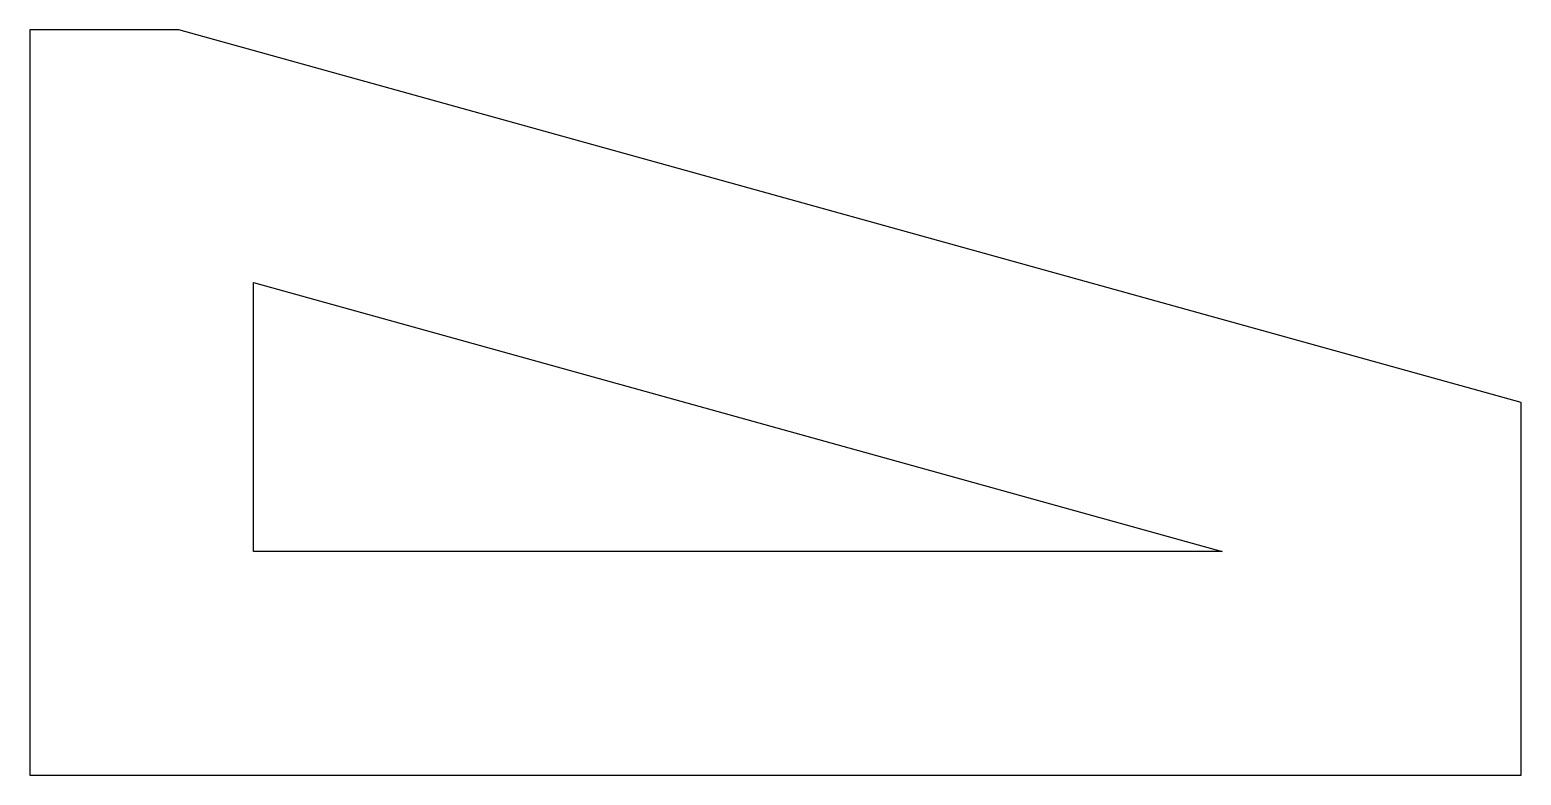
# Model space of a CAD drawing. Extents: x 48.6 to 129, y 64.4 to 104.6.
import ezdxf

# ---------------------------------------------------------------- set-up
doc = ezdxf.new("R2010")
doc.units = 0
doc.layers.get('0').update_dxf_attribs({"linetype": 'CONTINUOUS'})

msp = doc.modelspace()

# ---------------------------------------------------------------- linework, layer by layer
at = {"color": 7}
msp.add_lwpolyline([(48.641931, 64.448492), (128.994088, 64.448492), (128.994088, 84.536532), (56.677154, 104.62458), (48.641931, 104.62458), (48.641931, 64.448492)], dxfattribs=at)
msp.add_lwpolyline([(112.887816, 76.501332), (60.694754, 76.501332), (60.694754, 90.999388), (112.887816, 76.501332), (112.887816, 76.501332), (112.887816, 76.501332), (112.887816, 76.501332)], close=True, dxfattribs=at)

doc.saveas('drawing.dxf')
